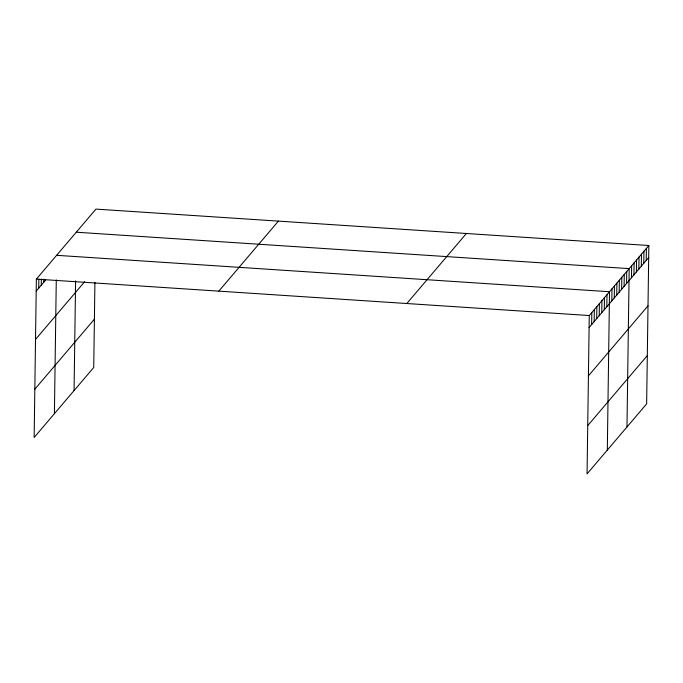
<?xml version="1.0" encoding="UTF-8"?>
<svg xmlns="http://www.w3.org/2000/svg" width="683" height="683" viewBox="0 0 683 683"><rect width="100%" height="100%" fill="white"/><g stroke="black" fill="none" stroke-linecap="round" stroke-linejoin="round"><path stroke-width="1.02" d="M648.85 245.513L589.267 315.537L587.056 473.9L646.639 403.875L648.85 245.513L95.944 209.1L36.361 279.125L34.15 437.487L93.733 367.463L94.92 282.352M38.726 288.175L38.854 279.151M41.262 285.195L41.339 279.185M43.789 282.224L43.832 279.219M54.409 413.676L56.279 279.902M74.071 390.565L75.6 280.935M591.632 324.587L591.802 312.566M594.167 321.616L594.33 309.587M596.694 318.637L596.865 306.607M599.23 315.666L599.401 303.636M601.757 312.686L601.928 300.657M604.293 309.715L604.464 297.686M606.828 306.735L606.991 294.706M607.315 450.088L609.526 291.735L56.621 255.314M611.814 300.87L611.985 288.841M614.273 297.984L614.444 285.955M616.732 295.09L616.903 283.069M619.191 292.204L619.353 280.175M621.65 289.319L621.812 277.289M624.108 286.425L624.271 274.404M626.559 283.539L626.729 271.51M626.977 426.986L629.188 268.624L76.283 232.211M631.476 277.759L631.647 265.738M633.935 274.873L634.106 262.844M636.394 271.988L636.565 259.958M638.853 269.102L639.015 257.073M641.311 266.208L641.474 254.178M643.77 263.322L643.932 251.293M646.22 260.436L646.391 248.407M36.19 291.154L45.693 279.987M35.516 339.442L84.658 281.695M34.824 389.19L94.408 319.174M218.825 291.137L278.399 221.121M406.812 303.525L466.387 233.501M589.096 327.567L648.679 257.542M588.422 375.855L648.005 305.83M587.73 425.611L647.313 355.587M36.361 279.125L589.267 315.537"/></g></svg>
